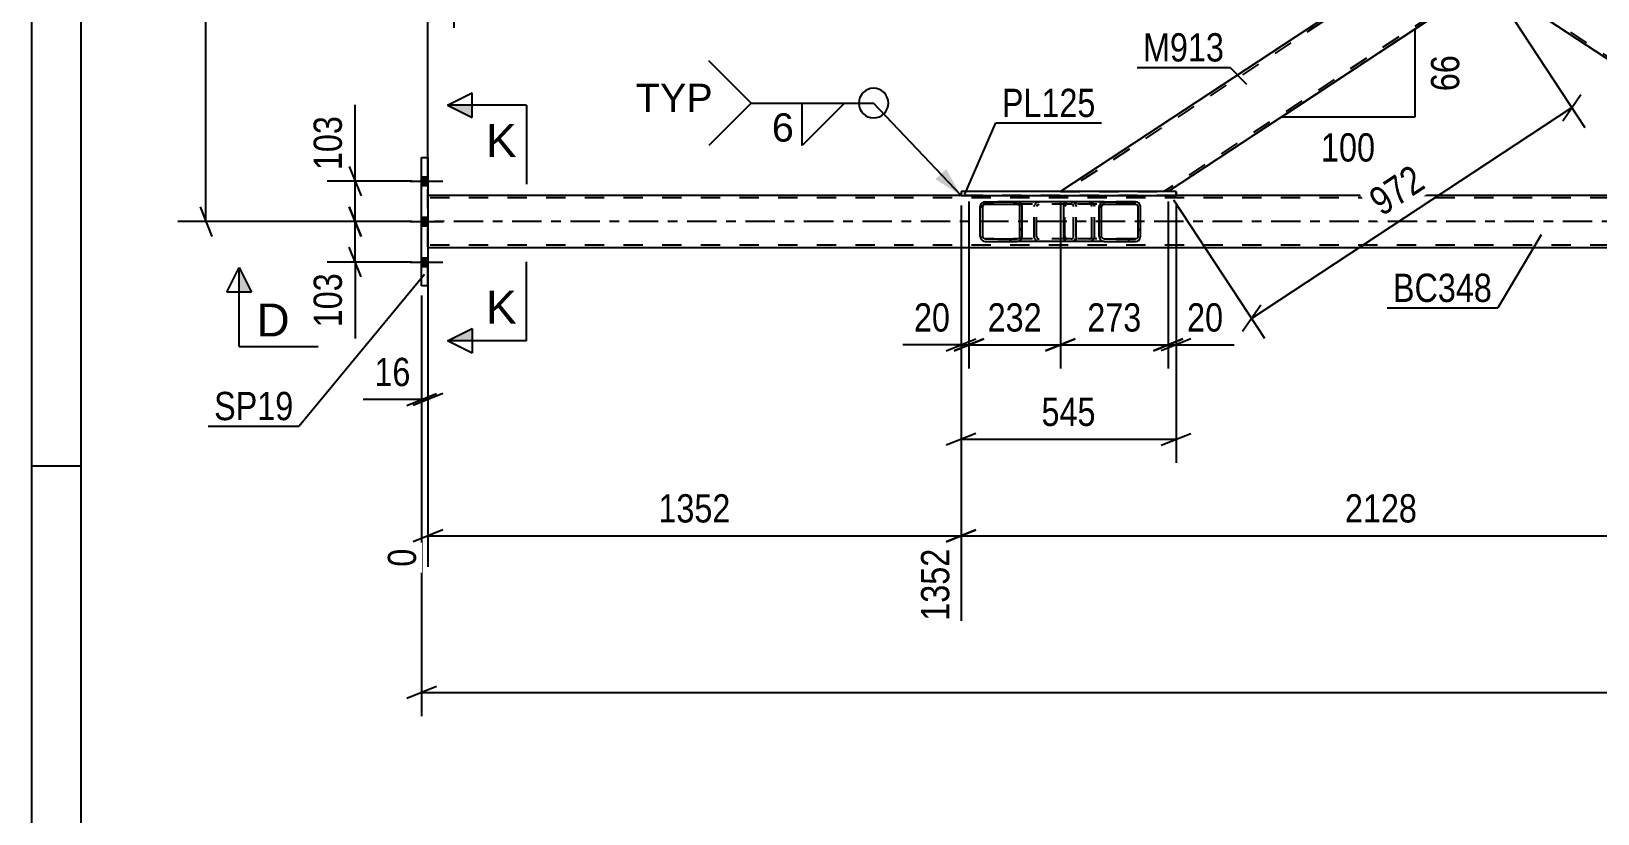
# Model space of a CAD drawing. Header units: millimetres. Extents: x -832 to 357, y -842 to -1.
# Drawn here: x -831.7 to -672.9, y -578.8 to -499.5 of the extents above; entities that cross this region are included whole.
import ezdxf

# ---------------------------------------------------------------- set-up
doc = ezdxf.new("R2010")
doc.units = ezdxf.units.MM
doc.linetypes.add('DXK_LINE_DOT2', pattern=[3.9198, 1.9599, -1.9599])
doc.linetypes.add('DXK_LINE_DOT3', pattern=[5.9187, 2.979, -0.9799, 0.9799, -0.9799])
doc.styles.add('Arial', font='ARIAL.TTF', dxfattribs={"height": 0.2})
doc.styles.add('Arial Narrow', font='ARIALN.TTF', dxfattribs={"height": 0.2})

# ---------------------------------------------------------------- blocks, each defined once
blk = doc.blocks.new('Unknown-570388851-1132')
at = {"color": 5, "linetype": 'Continuous'}
for p, q in [((-831.71, -0.6), (-831.71, -841.6)), ((-826.71, -5.6), (-826.71, -836.6)), ((-826.71, -543.6), (-831.71, -543.6))]:
    blk.add_line(p, q, dxfattribs=at)
blk = doc.blocks.new('Part-570388851-8275 - 8256')
at = {"linetype": 'Continuous'}
h = blk.add_hatch(dxfattribs=at)
h.set_pattern_fill('', scale=0.7, style=0, pattern_type=0)
h.set_pattern_definition([(45, (-735.4705, -520.5065), (-1.57154, 1.57154), [])])
h.paths.add_polyline_path([(-735.51, -520.32), (-735.47, -520.51), (-735.36, -520.66), (-735.19, -520.77), (-735, -520.8), (-731.76, -520.8), (-731.57, -520.77), (-731.4, -520.66), (-731.29, -520.51), (-731.25, -520.32), (-731.25, -517.28), (-731.29, -517.1), (-731.4, -516.94), (-731.57, -516.84), (-731.76, -516.8), (-735, -516.8), (-735.19, -516.84), (-735.36, -516.94), (-735.47, -517.1), (-735.51, -517.28)])
h.paths.add_polyline_path([(-735.23, -517.19), (-735.18, -517.11), (-735.1, -517.06), (-735, -517.04), (-731.76, -517.04), (-731.67, -517.06), (-731.58, -517.11), (-731.53, -517.19), (-731.51, -517.28), (-731.51, -520.32), (-731.53, -520.41), (-731.58, -520.49), (-731.67, -520.54), (-731.76, -520.56), (-735, -520.56), (-735.1, -520.54), (-735.18, -520.49), (-735.23, -520.41), (-735.25, -520.32), (-735.25, -517.28)])
at = {"color": 2, "linetype": 'Continuous'}
for p, q in [((-735.47, -517.1), (-735.51, -517.28)), ((-735.51, -520.32), (-735.51, -517.28)), ((-735.25, -517.28), (-735.23, -517.19)), ((-735.25, -520.32), (-735.25, -517.28)), ((-735.23, -517.19), (-735.18, -517.11)), ((-735, -516.8), (-735.19, -516.84)), ((-735.18, -517.11), (-735.1, -517.06)), ((-735.1, -517.06), (-735, -517.04)), ((-735, -516.8), (-731.76, -516.8)), ((-735, -517.04), (-731.76, -517.04)), ((-726.78, -516.8), (-731.76, -516.8)), ((-731.57, -516.84), (-731.76, -516.8)), ((-731.76, -517.04), (-731.67, -517.06)), ((-731.67, -517.06), (-731.58, -517.11)), ((-731.58, -517.11), (-731.53, -517.19)), ((-731.53, -517.19), (-731.51, -517.28)), ((-731.51, -520.32), (-731.51, -517.28)), ((-731.25, -517.28), (-731.29, -517.1)), ((-731.25, -520.32), (-731.25, -517.28)), ((-735.51, -520.32), (-735.47, -520.51)), ((-735.23, -520.41), (-735.25, -520.32)), ((-735.18, -520.49), (-735.23, -520.41)), ((-735.19, -520.77), (-735, -520.8)), ((-735.1, -520.54), (-735.18, -520.49)), ((-735, -520.56), (-735.1, -520.54)), ((-735, -520.56), (-731.76, -520.56)), ((-735, -520.8), (-731.76, -520.8)), ((-731.67, -520.54), (-731.76, -520.56)), ((-731.76, -520.8), (-731.57, -520.77)), ((-726.78, -520.8), (-731.76, -520.8)), ((-731.58, -520.49), (-731.67, -520.54)), ((-731.53, -520.41), (-731.58, -520.49)), ((-731.51, -520.32), (-731.53, -520.41)), ((-731.29, -520.51), (-731.25, -520.32))]:
    blk.add_line(p, q, dxfattribs=at)
at = {"color": 7, "linetype": 'DXK_LINE_DOT2'}
for p, q in [((-731.76, -516.8), (-735, -516.8)), ((-726.3, -517.04), (-735, -517.04)), ((-730.04, -517.28), (-730.01, -517.1)), ((-730.04, -520.32), (-730.04, -517.28)), ((-729.77, -517.19), (-729.79, -517.28)), ((-729.79, -520.32), (-729.79, -517.28)), ((-729.71, -517.11), (-729.77, -517.19)), ((-729.73, -516.84), (-729.53, -516.8)), ((-729.71, -517.11), (-729.69, -517.1)), ((-729.69, -517.1), (-729.63, -517.06)), ((-729.63, -517.06), (-729.53, -517.04)), ((-726.3, -516.8), (-726.78, -516.8)), ((-726.3, -516.8), (-726.1, -516.84)), ((-726.2, -517.06), (-726.3, -517.04)), ((-726.12, -517.11), (-726.2, -517.06)), ((-726.06, -517.19), (-726.12, -517.11)), ((-726.04, -517.28), (-726.06, -517.19)), ((-726.04, -520.32), (-726.04, -517.28)), ((-725.83, -517.1), (-725.79, -517.28)), ((-725.79, -520.32), (-725.79, -517.28)), ((-726.3, -520.56), (-735, -520.56)), ((-731.76, -520.8), (-735, -520.8)), ((-730.01, -520.51), (-730.04, -520.32)), ((-729.79, -520.32), (-729.77, -520.41)), ((-729.77, -520.41), (-729.71, -520.49)), ((-729.53, -520.8), (-729.73, -520.77)), ((-729.71, -520.49), (-729.69, -520.51)), ((-729.69, -520.51), (-729.63, -520.54)), ((-729.63, -520.54), (-729.53, -520.56)), ((-726.3, -520.8), (-726.78, -520.8)), ((-726.3, -520.56), (-726.2, -520.54)), ((-726.1, -520.77), (-726.3, -520.8)), ((-726.2, -520.54), (-726.12, -520.49)), ((-726.12, -520.49), (-726.06, -520.41)), ((-726.06, -520.41), (-726.04, -520.32)), ((-725.79, -520.32), (-725.83, -520.51))]:
    blk.add_line(p, q, dxfattribs=at)
at = {"color": 2, "linetype": 'Continuous'}
for centre, start, end in [((-735.02, -517.3), 110.7583, 155.68), ((-731.74, -517.3), 24.32, 69.2417), ((-735.02, -520.3), 204.32, 249.2417), ((-731.74, -520.3), 290.7583, 335.68)]:
    blk.add_arc(centre, 0.496, start, end, dxfattribs=at)
at = {"color": 7, "linetype": 'DXK_LINE_DOT2'}
for centre, start, end in [((-729.55, -517.3), 110.7583, 155.68), ((-726.28, -517.3), 24.32, 69.2417), ((-729.55, -520.3), 204.32, 249.2417), ((-726.28, -520.3), 290.7583, 335.68)]:
    blk.add_arc(centre, 0.496, start, end, dxfattribs=at)
blk = doc.blocks.new('Part-570388851-8276 - 8256')
at = {"linetype": 'Continuous'}
h = blk.add_hatch(dxfattribs=at)
h.set_pattern_fill('', scale=0.7, style=0, pattern_type=0)
h.set_pattern_definition([(45, (-723.4138, -520.5065), (-1.57154, 1.57154), [])])
h.paths.add_polyline_path([(-723.45, -520.32), (-723.41, -520.51), (-723.3, -520.66), (-723.14, -520.77), (-722.95, -520.8), (-719.77, -520.8), (-719.57, -520.77), (-719.41, -520.66), (-719.3, -520.51), (-719.26, -520.32), (-719.26, -517.28), (-719.3, -517.1), (-719.41, -516.94), (-719.57, -516.84), (-719.77, -516.8), (-722.95, -516.8), (-723.14, -516.84), (-723.3, -516.94), (-723.41, -517.1), (-723.45, -517.28)])
h.paths.add_polyline_path([(-723.18, -517.19), (-723.13, -517.11), (-723.05, -517.06), (-722.95, -517.04), (-719.77, -517.04), (-719.67, -517.06), (-719.59, -517.11), (-719.53, -517.19), (-719.51, -517.28), (-719.51, -520.32), (-719.53, -520.41), (-719.59, -520.49), (-719.67, -520.54), (-719.77, -520.56), (-722.95, -520.56), (-723.05, -520.54), (-723.13, -520.49), (-723.18, -520.41), (-723.2, -520.32), (-723.2, -517.28)])
at = {"color": 2, "linetype": 'Continuous'}
for p, q in [((-727.05, -517.28), (-727.03, -517.1)), ((-727.05, -520.32), (-727.05, -517.28)), ((-727.03, -517.1), (-726.97, -516.94)), ((-726.97, -516.94), (-726.88, -516.84)), ((-726.88, -516.84), (-726.78, -516.8)), ((-722.95, -516.8), (-726.78, -516.8)), ((-723.41, -517.1), (-723.45, -517.28)), ((-723.45, -520.32), (-723.45, -517.28)), ((-723.2, -517.28), (-723.18, -517.19)), ((-723.2, -520.32), (-723.2, -517.28)), ((-723.18, -517.19), (-723.13, -517.11)), ((-722.95, -516.8), (-723.14, -516.84)), ((-723.13, -517.11), (-723.05, -517.06)), ((-723.05, -517.06), (-722.95, -517.04)), ((-722.95, -516.8), (-719.77, -516.8)), ((-722.95, -517.04), (-719.77, -517.04)), ((-719.57, -516.84), (-719.77, -516.8)), ((-719.77, -517.04), (-719.67, -517.06)), ((-719.67, -517.06), (-719.59, -517.11)), ((-719.59, -517.11), (-719.53, -517.19)), ((-719.53, -517.19), (-719.51, -517.28)), ((-719.51, -520.32), (-719.51, -517.28)), ((-719.26, -517.28), (-719.3, -517.1)), ((-719.26, -520.32), (-719.26, -517.28)), ((-727.03, -520.51), (-727.05, -520.32)), ((-726.97, -520.66), (-727.03, -520.51)), ((-726.88, -520.77), (-726.97, -520.66)), ((-726.78, -520.8), (-726.88, -520.77)), ((-722.95, -520.8), (-726.78, -520.8)), ((-723.45, -520.32), (-723.41, -520.51)), ((-723.18, -520.41), (-723.2, -520.32)), ((-723.13, -520.49), (-723.18, -520.41)), ((-723.14, -520.77), (-722.95, -520.8)), ((-723.05, -520.54), (-723.13, -520.49)), ((-722.95, -520.56), (-723.05, -520.54)), ((-722.95, -520.56), (-719.77, -520.56)), ((-722.95, -520.8), (-719.77, -520.8)), ((-719.67, -520.54), (-719.77, -520.56)), ((-719.77, -520.8), (-719.57, -520.77)), ((-719.59, -520.49), (-719.67, -520.54)), ((-719.53, -520.41), (-719.59, -520.49)), ((-719.51, -520.32), (-719.53, -520.41)), ((-719.3, -520.51), (-719.26, -520.32))]:
    blk.add_line(p, q, dxfattribs=at)
at = {"color": 7, "linetype": 'DXK_LINE_DOT2'}
for p, q in [((-726.9, -517.19), (-726.92, -517.28)), ((-726.92, -520.32), (-726.92, -517.28)), ((-726.88, -517.11), (-726.9, -517.19)), ((-726.83, -517.06), (-726.88, -517.11)), ((-726.78, -517.04), (-726.83, -517.06)), ((-719.77, -517.04), (-726.78, -517.04)), ((-725.79, -517.04), (-725.79, -516.8)), ((-724.45, -516.8), (-724.25, -516.84)), ((-724.35, -517.06), (-724.45, -517.04)), ((-724.27, -517.11), (-724.35, -517.06)), ((-724.21, -517.19), (-724.27, -517.11)), ((-724.19, -517.28), (-724.21, -517.19)), ((-724.19, -520.32), (-724.19, -517.28)), ((-723.98, -517.1), (-723.94, -517.28)), ((-723.94, -520.32), (-723.94, -517.28)), ((-719.77, -516.8), (-722.95, -516.8)), ((-726.92, -520.32), (-726.9, -520.41)), ((-726.9, -520.41), (-726.88, -520.49)), ((-726.88, -520.49), (-726.83, -520.54)), ((-726.83, -520.54), (-726.78, -520.56)), ((-719.77, -520.56), (-726.78, -520.56)), ((-725.79, -520.8), (-725.79, -520.56)), ((-724.45, -520.56), (-724.35, -520.54)), ((-724.25, -520.77), (-724.45, -520.8)), ((-724.35, -520.54), (-724.27, -520.49)), ((-724.27, -520.49), (-724.21, -520.41)), ((-724.21, -520.41), (-724.19, -520.32)), ((-723.94, -520.32), (-723.98, -520.51)), ((-719.77, -520.8), (-722.95, -520.8))]:
    blk.add_line(p, q, dxfattribs=at)
for centre, start, end in [((-724.43, -517.3), 23.8494, 68.8059), ((-724.43, -520.31), 291.1941, 336.1506)]:
    blk.add_arc(centre, 0.492, start, end, dxfattribs=at)
at = {"color": 2, "linetype": 'Continuous'}
for centre, start, end in [((-722.96, -517.3), 111.1941, 156.1506), ((-719.75, -517.3), 23.8494, 68.8059), ((-722.96, -520.31), 203.8494, 248.8059), ((-719.75, -520.31), 291.1941, 336.1506)]:
    blk.add_arc(centre, 0.492, start, end, dxfattribs=at)
blk = doc.blocks.new('Part-570388851-8408 - 8256')
at = {"color": 2, "linetype": 'Continuous'}
for p, q in [((-678.53, -490.8), (-683.99, -494.39)), ((-678.53, -490.8), (-678.53, -490.8)), ((-643.96, -513.55), (-678.53, -490.8)), ((-683.99, -494.39), (-683.99, -494.39)), ((-651.52, -515.76), (-683.99, -494.39)), ((-643.96, -515.76), (-643.96, -513.55))]:
    blk.add_line(p, q, dxfattribs=at)
at = {"color": 7, "linetype": 'DXK_LINE_DOT2'}
for p, q in [((-678.57, -490.83), (-678.97, -491.09)), ((-678.97, -491.09), (-678.97, -491.09)), ((-678.97, -491.09), (-678.97, -491.09)), ((-678.75, -490.95), (-678.75, -490.95)), ((-643.96, -513.84), (-678.75, -490.95)), ((-678.53, -490.8), (-678.53, -490.8)), ((-683.77, -494.25), (-683.75, -494.24)), ((-651.08, -515.76), (-683.77, -494.25)), ((-683.55, -494.11), (-683.55, -494.11)), ((-643.96, -515.76), (-643.96, -513.55)), ((-651.52, -515.76), (-643.96, -515.76)), ((-651.52, -515.76), (-651.52, -515.76))]:
    blk.add_line(p, q, dxfattribs=at)
blk = doc.blocks.new('Part-570388851-8413 - 8256')
at = {"color": 7, "linetype": 'DXK_LINE_DOT2'}
for p, q in [((-651.63, -466.2), (-726.94, -515.76)), ((-652.06, -466.2), (-643.96, -466.2)), ((-652.06, -466.2), (-652.06, -466.2)), ((-643.96, -466.2), (-643.96, -468.05)), ((-643.96, -467.77), (-716.9, -515.76)), ((-643.96, -467.77), (-643.96, -467.74)), ((-643.96, -468.05), (-643.96, -468.05)), ((-683.99, -487.21), (-689.45, -490.8)), ((-678.53, -490.8), (-683.99, -494.39)), ((-727.38, -515.76), (-727.38, -515.76)), ((-727.38, -515.76), (-716.46, -515.76))]:
    blk.add_line(p, q, dxfattribs=at)
at = {"color": 2, "linetype": 'Continuous'}
for p, q in [((-652.06, -466.2), (-683.99, -487.21)), ((-643.96, -466.2), (-643.96, -468.05)), ((-643.96, -468.05), (-678.53, -490.8)), ((-689.45, -490.8), (-727.38, -515.76)), ((-683.99, -494.39), (-716.46, -515.76))]:
    blk.add_line(p, q, dxfattribs=at)
blk = doc.blocks.new('Bolt-570388851-8490 - 8256')
at = {"linetype": 'Continuous'}
for points in [[(-792.15, -514.26), (-792.15, -515.14), (-791.51, -515.14), (-791.51, -514.26)], [(-792.15, -514.26), (-792.15, -515.14), (-791.51, -515.14), (-791.51, -514.26)], [(-792.15, -514.26), (-792.15, -515.14), (-791.51, -515.14), (-791.51, -514.26)], [(-792.15, -518.36), (-792.15, -519.24), (-791.51, -519.24), (-791.51, -518.36)], [(-792.15, -518.36), (-792.15, -519.24), (-791.51, -519.24), (-791.51, -518.36)], [(-792.15, -522.46), (-792.15, -523.34), (-791.51, -523.34), (-791.51, -522.46)], [(-792.15, -522.46), (-792.15, -523.34), (-791.51, -523.34), (-791.51, -522.46)], [(-792.15, -522.46), (-792.15, -523.34), (-791.51, -523.34), (-791.51, -522.46)]]:
    blk.add_hatch(color=1, dxfattribs=at).paths.add_polyline_path(points)
at = {"color": 1, "linetype": 'Continuous'}
for p, q in [((-792.15, -514.26), (-791.51, -514.26)), ((-792.15, -514.26), (-791.51, -514.26)), ((-792.15, -514.26), (-791.51, -514.26)), ((-793.31, -514.7), (-789.99, -514.7)), ((-793.31, -514.7), (-789.99, -514.7)), ((-793.31, -514.7), (-789.99, -514.7)), ((-792.15, -515.14), (-791.51, -515.14)), ((-792.15, -515.14), (-791.51, -515.14)), ((-792.15, -515.14), (-791.51, -515.14)), ((-793.31, -518.8), (-789.99, -518.8)), ((-793.31, -518.8), (-789.99, -518.8)), ((-792.15, -518.36), (-791.51, -518.36)), ((-792.15, -518.36), (-791.51, -518.36)), ((-792.15, -519.24), (-791.51, -519.24)), ((-792.15, -519.24), (-791.51, -519.24)), ((-793.31, -522.9), (-789.99, -522.9)), ((-793.31, -522.9), (-789.99, -522.9)), ((-793.31, -522.9), (-789.99, -522.9)), ((-792.15, -522.46), (-791.51, -522.46)), ((-792.15, -522.46), (-791.51, -522.46)), ((-792.15, -522.46), (-791.51, -522.46)), ((-792.15, -523.34), (-791.51, -523.34)), ((-792.15, -523.34), (-791.51, -523.34)), ((-792.15, -523.34), (-791.51, -523.34))]:
    blk.add_line(p, q, dxfattribs=at)
blk = doc.blocks.new('Part-570388851-8677 - 8256')
at = {"color": 2, "linetype": 'Continuous'}
for p, q in [((-737.45, -515.76), (-737.45, -516.16)), ((-715.66, -515.76), (-737.45, -515.76)), ((-715.66, -515.76), (-715.66, -516.16)), ((-715.66, -515.76), (-715.66, -515.76)), ((-737.45, -516.16), (-715.66, -516.16)), ((-715.66, -516.16), (-715.66, -516.16))]:
    blk.add_line(p, q, dxfattribs=at)
at = {"color": 7, "linetype": 'DXK_LINE_DOT2'}
for p, q in [((-737.45, -515.76), (-737.45, -516.16)), ((-715.66, -516.16), (-715.66, -515.76)), ((-715.66, -515.76), (-715.66, -515.76)), ((-715.66, -516.16), (-715.66, -516.16))]:
    blk.add_line(p, q, dxfattribs=at)
blk = doc.blocks.new('Part-570388851-8800 - 8256')
at = {"color": 2, "linetype": 'Continuous'}
for p, q in [((-737.45, -516.16), (-791.51, -516.16)), ((-652.32, -516.16), (-715.66, -516.16)), ((-111.18, -521.44), (-791.51, -521.44))]:
    blk.add_line(p, q, dxfattribs=at)
at = {"color": 7, "linetype": 'DXK_LINE_DOT2'}
for p, q in [((-791.51, -516.16), (-791.51, -521.44)), ((-111.18, -516.4), (-791.51, -516.4)), ((-715.66, -516.16), (-737.45, -516.16)), ((-111.18, -521.2), (-791.51, -521.2))]:
    blk.add_line(p, q, dxfattribs=at)
at = {"color": 7, "linetype": 'DXK_LINE_DOT3'}
blk.add_line((-111.18, -518.8), (-791.51, -518.8), dxfattribs=at)
blk = doc.blocks.new('Part-570388851-8842 - 8256')
at = {"color": 2, "linetype": 'Continuous'}
for p, q in [((-792.15, -525.3), (-792.15, -512.3)), ((-792.15, -512.3), (-791.51, -512.3)), ((-791.51, -512.3), (-791.51, -512.3)), ((-791.51, -512.3), (-791.51, -525.3)), ((-791.51, -525.3), (-792.15, -525.3)), ((-791.51, -525.3), (-791.51, -525.3))]:
    blk.add_line(p, q, dxfattribs=at)
at = {"color": 7, "linetype": 'DXK_LINE_DOT2'}
for p, q in [((-792.15, -525.3), (-792.15, -512.3)), ((-791.51, -525.3), (-791.51, -512.3))]:
    blk.add_line(p, q, dxfattribs=at)
blk = doc.blocks.new('StraightDimension-570388851-9367 - 8256')
at = {"color": 7, "linetype": 'Continuous'}
for p, q in [((-737.45, -517.16), (-737.45, -543.26)), ((-715.66, -517.16), (-715.66, -543.26)), ((-735.95, -540.26), (-738.95, -541.46)), ((-737.45, -540.86), (-715.66, -540.86)), ((-717.16, -541.46), (-714.16, -540.26))]:
    blk.add_line(p, q, dxfattribs=at)
at = {"color": 0}
blk.add_wipeout([(-723.21, -540.11), (-723.21, -535.91), (-729.9, -535.91), (-729.9, -540.11)], dxfattribs=at)
at = {"color": 3, "style": 'Arial Narrow'}
blk.add_text('545', height=2.863, dxfattribs=at).set_placement((-729.3, -539.51))
blk = doc.blocks.new('StraightDimension-570388851-9334 - 8256')
at = {"color": 7, "linetype": 'Continuous'}
for p, q in [((-737.45, -517.16), (-737.45, -533.69)), ((-736.65, -516.76), (-736.65, -533.69)), ((-738.95, -531.89), (-735.95, -530.69)), ((-735.15, -530.69), (-738.15, -531.89)), ((-737.45, -531.29), (-736.65, -531.29))]:
    blk.add_line(p, q, dxfattribs=at)
at = {"color": 0}
blk.add_wipeout([(-737.98, -530.54), (-737.98, -526.34), (-742.83, -526.34), (-742.83, -530.54)], dxfattribs=at)
at = {"color": 7, "linetype": 'Continuous'}
blk.add_line((-737.45, -531.29), (-743.36, -531.29), dxfattribs=at)
blk.add_line((-737.45, -531.29), (-743.36, -531.29), dxfattribs=at)
at = {"color": 3, "style": 'Arial Narrow'}
blk.add_text('20', height=2.863, dxfattribs=at).set_placement((-742.23, -529.94))
blk = doc.blocks.new('StraightDimension-570388851-9161 - 8256')
at = {"color": 7, "linetype": 'Continuous'}
for p, q in [((-737.45, -517.16), (-737.45, -559.25)), ((-652.32, -517.16), (-652.32, -559.25)), ((-735.95, -550.04), (-738.95, -551.24)), ((-737.45, -550.64), (-652.32, -550.64)), ((-653.82, -551.24), (-650.82, -550.04))]:
    blk.add_line(p, q, dxfattribs=at)
at = {"color": 0}
blk.add_wipeout([(-690.63, -549.89), (-690.63, -545.69), (-699.14, -545.69), (-699.14, -549.89)], dxfattribs=at)
at = {"color": 0, "linetype": 'Continuous'}
blk.add_wipeout([(-652.92, -551.34), (-657.12, -551.34), (-657.12, -559.85), (-652.92, -559.85)], dxfattribs=at)
at = {"color": 3, "style": 'Arial Narrow'}
blk.add_text('2128', height=2.863, dxfattribs=at).set_placement((-698.54, -549.29))
at = {"color": 3, "linetype": 'Continuous', "style": 'Arial Narrow'}
blk.add_text('3480', height=2.863, rotation=90.0002, dxfattribs=at).set_placement((-653.52, -559.25))
blk = doc.blocks.new('StraightDimension-570388851-9525 - 8256')
at = {"color": 7, "linetype": 'Continuous'}
for p, q in [((-813.41, -464.3), (-814.61, -461.3)), ((-790.69, -462.8), (-816.86, -462.8)), ((-814.01, -518.8), (-814.01, -462.8)), ((-814.61, -517.3), (-813.41, -520.3)), ((-793.15, -518.8), (-816.86, -518.8))]:
    blk.add_line(p, q, dxfattribs=at)
at = {"color": 0}
blk.add_wipeout([(-814.76, -486.55), (-818.96, -486.55), (-818.96, -495.06), (-814.76, -495.06)], dxfattribs=at)
at = {"color": 3, "style": 'Arial Narrow'}
blk.add_text('1400', height=2.863, rotation=90.0002, dxfattribs=at).set_placement((-815.36, -494.46))
blk = doc.blocks.new('StraightDimension-570388851-8904 - 8256')
at = {"color": 7, "linetype": 'Continuous'}
for p, q in [((-792.15, -526.3), (-792.15, -568.93)), ((-790.65, -565.93), (-793.65, -567.13)), ((-792.15, -566.53), (-95.84, -566.53))]:
    blk.add_line(p, q, dxfattribs=at)
blk = doc.blocks.new('StraightDimension-570388851-9101 - 8256')
at = {"color": 7, "linetype": 'Continuous'}
for p, q in [((-737.45, -517.16), (-737.45, -559.25)), ((-791.51, -522.44), (-791.51, -553.77)), ((-790.01, -550.04), (-793.01, -551.24)), ((-791.51, -550.64), (-737.45, -550.64)), ((-738.95, -551.24), (-735.95, -550.04))]:
    blk.add_line(p, q, dxfattribs=at)
at = {"color": 0}
blk.add_wipeout([(-760.23, -549.89), (-760.23, -545.69), (-768.74, -545.69), (-768.74, -549.89)], dxfattribs=at)
at = {"color": 0, "linetype": 'Continuous'}
for points in [[(-792.11, -551.34), (-796.31, -551.34), (-796.31, -554.37), (-792.11, -554.37)], [(-738.05, -551.34), (-742.25, -551.34), (-742.25, -559.85), (-738.05, -559.85)]]:
    blk.add_wipeout(points, dxfattribs=at)
at = {"color": 3, "style": 'Arial Narrow'}
blk.add_text('1352', height=2.863, dxfattribs=at).set_placement((-768.14, -549.29))
at = {"color": 3, "linetype": 'Continuous', "style": 'Arial Narrow'}
for s, height, p in [('0', 2.86, (-792.71, -553.77)), ('1352', 2.863, (-738.65, -559.25))]:
    blk.add_text(s, height=height, rotation=90.0002, dxfattribs=at).set_placement(p)
blk = doc.blocks.new('StraightDimension-570388851-9283 - 8256')
at = {"color": 7, "linetype": 'Continuous'}
for p, q in [((-683.44, -495.23), (-674.22, -509.25)), ((-676.46, -508.57), (-674.61, -505.92)), ((-708.01, -528.61), (-675.54, -507.24)), ((-715.91, -516.6), (-706.69, -530.61)), ((-707.08, -527.28), (-708.93, -529.94))]:
    blk.add_line(p, q, dxfattribs=at)
at = {"color": 0}
blk.add_wipeout([(-689.39, -515.46), (-691.7, -511.95), (-697.28, -515.63), (-694.98, -519.14)], dxfattribs=at)
at = {"color": 3, "style": 'Arial Narrow'}
blk.add_text('972', height=2.863, rotation=33.3461, dxfattribs=at).set_placement((-694.8, -518.31))
blk = doc.blocks.new('StraightDimension-570388851-9342 - 8256')
at = {"color": 7, "linetype": 'Continuous'}
for p, q in [((-736.65, -516.76), (-736.65, -533.69)), ((-727.38, -516.76), (-727.38, -533.69)), ((-738.15, -531.89), (-735.15, -530.69)), ((-736.65, -531.29), (-727.38, -531.29)), ((-725.88, -530.69), (-728.88, -531.89))]:
    blk.add_line(p, q, dxfattribs=at)
at = {"color": 0}
blk.add_wipeout([(-728.67, -530.54), (-728.67, -526.34), (-735.36, -526.34), (-735.36, -530.54)], dxfattribs=at)
at = {"color": 3, "style": 'Arial Narrow'}
blk.add_text('232', height=2.863, dxfattribs=at).set_placement((-734.76, -529.94))
blk = doc.blocks.new('StraightDimension-570388851-9350 - 8256')
at = {"color": 7, "linetype": 'Continuous'}
for p, q in [((-727.38, -516.76), (-727.38, -533.69)), ((-716.46, -516.76), (-716.46, -533.69)), ((-728.88, -531.89), (-725.88, -530.69)), ((-727.38, -531.29), (-716.46, -531.29)), ((-714.96, -530.69), (-717.96, -531.89))]:
    blk.add_line(p, q, dxfattribs=at)
at = {"color": 0}
blk.add_wipeout([(-718.58, -530.54), (-718.58, -526.34), (-725.26, -526.34), (-725.26, -530.54)], dxfattribs=at)
at = {"color": 3, "style": 'Arial Narrow'}
blk.add_text('273', height=2.863, dxfattribs=at).set_placement((-724.66, -529.94))
blk = doc.blocks.new('StraightDimension-570388851-9358 - 8256')
at = {"color": 7, "linetype": 'Continuous'}
for p, q in [((-716.46, -516.76), (-716.46, -533.69)), ((-715.66, -517.16), (-715.66, -533.69)), ((-717.96, -531.89), (-714.96, -530.69)), ((-714.16, -530.69), (-717.16, -531.89)), ((-716.46, -531.29), (-715.66, -531.29))]:
    blk.add_line(p, q, dxfattribs=at)
at = {"color": 0}
blk.add_wipeout([(-710.28, -530.54), (-710.28, -526.34), (-715.14, -526.34), (-715.14, -530.54)], dxfattribs=at)
at = {"color": 7, "linetype": 'Continuous'}
blk.add_line((-715.66, -531.29), (-709.76, -531.29), dxfattribs=at)
blk.add_line((-715.66, -531.29), (-709.76, -531.29), dxfattribs=at)
at = {"color": 3, "style": 'Arial Narrow'}
blk.add_text('20', height=2.863, dxfattribs=at).set_placement((-714.54, -529.94))
blk = doc.blocks.new('StraightDimension-570388851-9708 - 8256')
at = {"color": 7, "linetype": 'Continuous'}
for p, q in [((-788.89, -466.8), (-788.89, -499.17)), ((-791.51, -515.16), (-791.51, -493.92)), ((-793.01, -497.37), (-790.01, -496.17)), ((-791.51, -496.77), (-788.89, -496.77)), ((-787.39, -496.17), (-790.39, -497.37))]:
    blk.add_line(p, q, dxfattribs=at)
at = {"color": 0}
blk.add_wipeout([(-783.51, -496.02), (-783.51, -491.82), (-788.36, -491.82), (-788.36, -496.02)], dxfattribs=at)
at = {"color": 7, "linetype": 'Continuous'}
blk.add_line((-788.89, -496.77), (-782.98, -496.77), dxfattribs=at)
blk.add_line((-788.89, -496.77), (-782.98, -496.77), dxfattribs=at)
at = {"color": 3, "style": 'Arial Narrow'}
blk.add_text('66', height=2.863, dxfattribs=at).set_placement((-787.76, -495.42))
blk = doc.blocks.new('StraightDimension-570388851-9879 - 8256')
at = {"color": 7, "linetype": 'Continuous'}
for p, q in [((-799.48, -513.2), (-798.28, -516.2)), ((-793.15, -514.7), (-801.73, -514.7)), ((-798.88, -518.8), (-798.88, -514.7)), ((-798.28, -520.3), (-799.48, -517.3)), ((-793.15, -518.8), (-801.73, -518.8))]:
    blk.add_line(p, q, dxfattribs=at)
at = {"color": 0}
blk.add_wipeout([(-799.63, -507.49), (-803.83, -507.49), (-803.83, -514.18), (-799.63, -514.18)], dxfattribs=at)
at = {"color": 7, "linetype": 'Continuous'}
blk.add_line((-798.88, -514.7), (-798.88, -506.97), dxfattribs=at)
blk.add_line((-798.88, -514.7), (-798.88, -506.97), dxfattribs=at)
at = {"color": 3, "style": 'Arial Narrow'}
blk.add_text('103', height=2.863, rotation=90.0002, dxfattribs=at).set_placement((-800.23, -513.58))
blk = doc.blocks.new('StraightDimension-570388851-9887 - 8256')
at = {"color": 7, "linetype": 'Continuous'}
for p, q in [((-799.48, -517.3), (-798.28, -520.3)), ((-793.15, -518.8), (-801.73, -518.8)), ((-798.88, -522.9), (-798.88, -518.8)), ((-798.28, -524.4), (-799.48, -521.4)), ((-793.15, -522.9), (-801.73, -522.9))]:
    blk.add_line(p, q, dxfattribs=at)
at = {"color": 0}
blk.add_wipeout([(-799.63, -523.43), (-803.83, -523.43), (-803.83, -530.11), (-799.63, -530.11)], dxfattribs=at)
at = {"color": 7, "linetype": 'Continuous'}
blk.add_line((-798.88, -522.9), (-798.88, -530.64), dxfattribs=at)
blk.add_line((-798.88, -522.9), (-798.88, -530.64), dxfattribs=at)
at = {"color": 3, "style": 'Arial Narrow'}
blk.add_text('103', height=2.863, rotation=90.0002, dxfattribs=at).set_placement((-800.23, -529.51))
blk = doc.blocks.new('StraightDimension-570388851-10078 - 8256')
at = {"color": 7, "linetype": 'Continuous'}
for p, q in [((-792.15, -526.3), (-792.15, -539.22)), ((-791.51, -526.3), (-791.51, -539.22)), ((-793.65, -537.42), (-790.65, -536.22)), ((-790.01, -536.22), (-793.01, -537.42)), ((-792.15, -536.82), (-791.51, -536.82))]:
    blk.add_line(p, q, dxfattribs=at)
at = {"color": 0}
blk.add_wipeout([(-792.68, -536.07), (-792.68, -531.87), (-797.53, -531.87), (-797.53, -536.07)], dxfattribs=at)
at = {"color": 7, "linetype": 'Continuous'}
blk.add_line((-792.15, -536.82), (-798.06, -536.82), dxfattribs=at)
blk.add_line((-792.15, -536.82), (-798.06, -536.82), dxfattribs=at)
at = {"color": 3, "style": 'Arial Narrow'}
blk.add_text('16', height=2.863, dxfattribs=at).set_placement((-796.93, -535.47))
blk = doc.blocks.new('AngleDimension-570388851-25056 - 8256')
at = {"color": 7, "linetype": 'Continuous'}
for p, q in [((-658.77, -477.8), (-691.45, -499.3)), ((-691.45, -499.3), (-704.98, -508.21)), ((-691.45, -499.3), (-691.45, -508.21)), ((-691.45, -508.21), (-704.98, -508.21))]:
    blk.add_line(p, q, dxfattribs=at)
at = {"color": 0}
for points in [[(-686.35, -501.33), (-690.55, -501.33), (-690.55, -506.18), (-686.35, -506.18)], [(-694.87, -513.31), (-694.87, -509.11), (-701.56, -509.11), (-701.56, -513.31)]]:
    blk.add_wipeout(points, dxfattribs=at)
at = {"color": 3, "style": 'Arial Narrow'}
blk.add_text('66', height=2.863, rotation=90.0002, dxfattribs=at).set_placement((-686.95, -505.58))
blk.add_text('100', height=2.863, dxfattribs=at).set_placement((-700.96, -512.71))
blk = doc.blocks.new('SectionMark-570388851-10364 - 8256')
at = {"linetype": 'Continuous'}
blk.add_hatch(color=6, dxfattribs=at).paths.add_polyline_path([(-809.39, -525.94), (-810.64, -525.94), (-810.64, -523.44)])
at = {"color": 6, "linetype": 'Continuous'}
for p, q in [((-811.89, -525.94), (-810.64, -523.44)), ((-810.64, -531.44), (-810.64, -523.44)), ((-810.64, -523.44), (-809.39, -525.94)), ((-809.39, -525.94), (-811.89, -525.94)), ((-810.64, -531.44), (-802.64, -531.44))]:
    blk.add_line(p, q, dxfattribs=at)
at = {"color": 0, "linetype": 'Continuous'}
blk.add_wipeout([(-805.52, -530.44), (-805.52, -526.94), (-808.89, -526.94), (-808.89, -530.44)], dxfattribs=at)
at = {"color": 3, "linetype": 'Continuous', "style": 'Arial'}
blk.add_text('D', height=3.34, dxfattribs=at).set_placement((-808.89, -530.44))
blk = doc.blocks.new('WeldMark-570388851-25593 - 8256')
at = {"linetype": 'Continuous'}
blk.add_hatch(color=30, dxfattribs=at).paths.add_polyline_path([(-738.97, -513.47), (-737.45, -516.16), (-740.06, -514.5)])
at = {"color": 3, "linetype": 'Continuous'}
for q in [(-763.03, -502.5), (-763.03, -511.08)]:
    blk.add_line((-758.74, -506.79), q, dxfattribs=at)
at = {"color": 30, "linetype": 'Continuous'}
blk.add_line((-737.45, -516.16), (-746.32, -506.79), dxfattribs=at)
at = {"color": 3, "linetype": 'Continuous'}
for start, end in [(90, 270), (270, 90)]:
    blk.add_arc((-746.32, -506.79), 1.5, start, end, dxfattribs=at)
at = {"color": 0}
blk.add_wipeout([(-754.22, -510.89), (-754.22, -507.49), (-756.84, -507.49), (-756.84, -510.89)], dxfattribs=at)
at = {"color": 30, "linetype": 'Continuous'}
blk.add_line((-758.74, -506.79), (-746.32, -506.79), dxfattribs=at)
at = {"color": 3, "linetype": 'Continuous'}
for p, q in [((-753.56, -506.79), (-749.28, -506.79)), ((-749.28, -506.79), (-753.56, -511.08)), ((-753.56, -511.08), (-753.56, -506.79))]:
    blk.add_line(p, q, dxfattribs=at)
at = {"color": 3, "style": 'Arial'}
blk.add_text('6', height=2.87, dxfattribs=at).set_placement((-756.64, -510.69))
at = {"color": 0, "linetype": 'Continuous'}
blk.add_wipeout([(-762.64, -507.69), (-762.64, -504.69), (-770.42, -504.69), (-770.42, -507.69)], dxfattribs=at)
blk.add_wipeout([(-762.64, -507.69), (-762.64, -504.69), (-770.42, -504.69), (-770.42, -507.69)], dxfattribs=at)
at = {"color": 3, "linetype": 'Continuous', "style": 'Arial'}
blk.add_text('TYP', height=2.865, dxfattribs=at).set_placement((-770.42, -507.69))
blk = doc.blocks.new('Mark-570388851-8409 - 8256')
at = {"color": 0}
blk.add_wipeout([(-710.78, -502.57), (-710.78, -499.57), (-719.01, -499.57), (-719.01, -502.57)], dxfattribs=at)
blk.add_wipeout([(-710.78, -502.57), (-710.78, -499.57), (-719.01, -499.57), (-719.01, -502.57)], dxfattribs=at)
at = {"color": 30, "linetype": 'Continuous'}
for p in [(-719.61, -503.17), (-708.49, -504.89)]:
    blk.add_line(p, (-710.18, -503.17), dxfattribs=at)
at = {"color": 3, "style": 'Arial Narrow'}
blk.add_text('M913', height=2.863, dxfattribs=at).set_placement((-719.01, -502.57))
blk = doc.blocks.new('Mark-570388851-8838 - 8256')
at = {"color": 0}
blk.add_wipeout([(-805.15, -538.92), (-805.15, -535.92), (-813.18, -535.92), (-813.18, -538.92)], dxfattribs=at)
blk.add_wipeout([(-805.15, -538.92), (-805.15, -535.92), (-813.18, -535.92), (-813.18, -538.92)], dxfattribs=at)
at = {"color": 30, "linetype": 'Continuous'}
for p in [(-791.85, -524.17), (-813.78, -539.52)]:
    blk.add_line(p, (-804.55, -539.52), dxfattribs=at)
at = {"color": 3, "style": 'Arial Narrow'}
blk.add_text('SP19', height=2.863, dxfattribs=at).set_placement((-813.18, -538.92))
blk = doc.blocks.new('Mark-570388851-8673 - 8256')
at = {"color": 0}
blk.add_wipeout([(-723.82, -508.2), (-723.82, -505.2), (-733.32, -505.2), (-733.32, -508.2)], dxfattribs=at)
blk.add_wipeout([(-723.82, -508.2), (-723.82, -505.2), (-733.32, -505.2), (-733.32, -508.2)], dxfattribs=at)
at = {"color": 30, "linetype": 'Continuous'}
for p, q in [((-737.07, -516.01), (-733.92, -508.8)), ((-733.92, -508.8), (-723.22, -508.8))]:
    blk.add_line(p, q, dxfattribs=at)
at = {"color": 3, "style": 'Arial Narrow'}
blk.add_text('PL125', height=2.863, dxfattribs=at).set_placement((-733.32, -508.2))
blk = doc.blocks.new('Mark-570388851-8796 - 8256')
at = {"color": 0}
blk.add_wipeout([(-683.62, -526.94), (-683.62, -523.94), (-693.67, -523.94), (-693.67, -526.94)], dxfattribs=at)
blk.add_wipeout([(-683.62, -526.94), (-683.62, -523.94), (-693.67, -523.94), (-693.67, -526.94)], dxfattribs=at)
at = {"color": 30, "linetype": 'Continuous'}
for p in [(-678.65, -520.15), (-694.27, -527.54)]:
    blk.add_line(p, (-683.02, -527.54), dxfattribs=at)
at = {"color": 3, "style": 'Arial Narrow'}
blk.add_text('BC348', height=2.863, dxfattribs=at).set_placement((-693.67, -526.94))
blk = doc.blocks.new('SectionMark-570388851-10360 - 8256')
at = {"linetype": 'Continuous'}
for points in [[(-787.01, -507.01), (-787.01, -508.26), (-789.51, -507.01)], [(-787.01, -529.64), (-787.01, -530.89), (-789.51, -530.89)]]:
    blk.add_hatch(color=6, dxfattribs=at).paths.add_polyline_path(points)
at = {"color": 6, "linetype": 'Continuous'}
for p, q in [((-789.51, -507.01), (-787.01, -505.76)), ((-787.01, -508.26), (-787.01, -505.76)), ((-781.51, -507.01), (-789.51, -507.01)), ((-789.51, -507.01), (-787.01, -508.26)), ((-781.51, -507.01), (-781.51, -515.01)), ((-781.51, -530.89), (-781.51, -522.89)), ((-789.51, -530.89), (-787.01, -529.64)), ((-787.01, -529.64), (-787.01, -532.14)), ((-781.51, -530.89), (-789.51, -530.89)), ((-787.01, -532.14), (-789.51, -530.89))]:
    blk.add_line(p, q, dxfattribs=at)
at = {"color": 0, "linetype": 'Continuous'}
for points in [[(-782.51, -512.26), (-782.51, -508.76), (-785.62, -508.76), (-785.62, -512.26)], [(-782.51, -529.14), (-782.51, -525.64), (-785.62, -525.64), (-785.62, -529.14)]]:
    blk.add_wipeout(points, dxfattribs=at)
at = {"color": 3, "linetype": 'Continuous', "style": 'Arial'}
for p in [(-785.62, -512.26), (-785.62, -529.14)]:
    blk.add_text('K', height=3.34, dxfattribs=at).set_placement(p)

msp = doc.modelspace()

# ---------------------------------------------------------------- block references
for name in ['Unknown-570388851-1132', 'Part-570388851-8413 - 8256', 'Part-570388851-8408 - 8256', 'Part-570388851-8842 - 8256', 'Bolt-570388851-8490 - 8256', 'Part-570388851-8677 - 8256', 'Part-570388851-8800 - 8256', 'Part-570388851-8275 - 8256', 'Part-570388851-8276 - 8256']:
    msp.add_blockref(name, (0, 0))

# ---------------------------------------------------------------- next in the draw order: block references
for name in ['StraightDimension-570388851-9525 - 8256', 'StraightDimension-570388851-9367 - 8256']:
    msp.add_blockref(name, (0, 0))

# ---------------------------------------------------------------- next in the draw order: block references
for name in ['StraightDimension-570388851-9708 - 8256', 'StraightDimension-570388851-9334 - 8256']:
    msp.add_blockref(name, (0, 0))

# ---------------------------------------------------------------- next in the draw order: block references
msp.add_blockref('StraightDimension-570388851-9161 - 8256', (0, 0))

# ---------------------------------------------------------------- next in the draw order: block references
msp.add_blockref('StraightDimension-570388851-8904 - 8256', (0, 0))

# ---------------------------------------------------------------- next in the draw order: block references
for name in ['StraightDimension-570388851-9283 - 8256', 'StraightDimension-570388851-9101 - 8256']:
    msp.add_blockref(name, (0, 0))

# ---------------------------------------------------------------- next in the draw order: block references
for name in ['AngleDimension-570388851-25056 - 8256', 'Mark-570388851-8409 - 8256', 'StraightDimension-570388851-9879 - 8256', 'StraightDimension-570388851-9342 - 8256']:
    msp.add_blockref(name, (0, 0))

# ---------------------------------------------------------------- next in the draw order: block references
for name in ['WeldMark-570388851-25593 - 8256', 'StraightDimension-570388851-9887 - 8256', 'StraightDimension-570388851-9350 - 8256']:
    msp.add_blockref(name, (0, 0))

# ---------------------------------------------------------------- next in the draw order: block references
for name in ['Mark-570388851-8673 - 8256', 'StraightDimension-570388851-9358 - 8256', 'StraightDimension-570388851-10078 - 8256']:
    msp.add_blockref(name, (0, 0))

# ---------------------------------------------------------------- next in the draw order: block references
msp.add_blockref('SectionMark-570388851-10364 - 8256', (0, 0))

# ---------------------------------------------------------------- next in the draw order: block references
for name in ['SectionMark-570388851-10360 - 8256', 'Mark-570388851-8796 - 8256', 'Mark-570388851-8838 - 8256']:
    msp.add_blockref(name, (0, 0))

doc.saveas('drawing.dxf')
